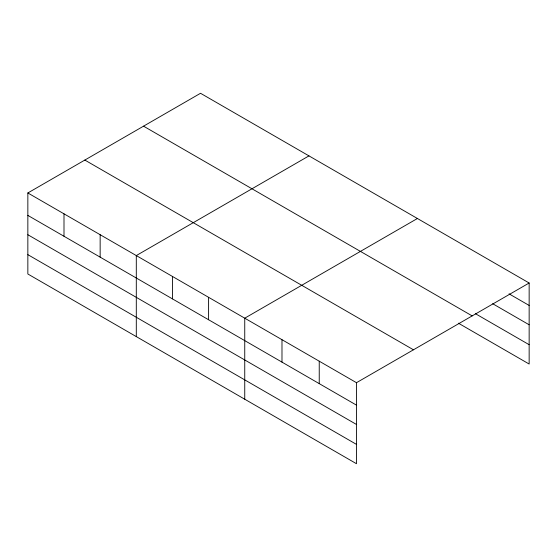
<?xml version="1.0" encoding="UTF-8"?>
<svg xmlns="http://www.w3.org/2000/svg" width="557" height="557" viewBox="0 0 557 557"><rect width="100%" height="100%" fill="white"/><g stroke="black" fill="none" stroke-linecap="round" stroke-linejoin="round"><path stroke-width="0.84" d="M27.85 192.966L356.48 382.694L356.48 463.723L27.85 273.995L27.85 192.966L200.52 93.277L529.15 283.005L529.15 364.034L458.383 323.178M308.968 155.883L136.298 255.572L136.298 336.602M417.416 218.497L244.746 318.186L244.746 399.216M356.48 382.694L529.15 283.005M509.035 293.831L529.15 305.445M492.653 303.704L529.15 324.78M475.518 313.737L529.15 344.699M143.539 126.174L472.169 315.903M84.831 160.068L413.461 349.796M27.85 215.399L356.48 405.134M27.85 234.734L356.48 424.469M27.85 254.66L356.48 444.389M319.238 361.194L319.238 383.634M281.988 339.693L281.988 362.127M208.597 297.32L208.597 319.753M172.447 276.446L172.447 298.886M100.149 234.706L100.149 257.139M63.999 213.832L63.999 236.272"/></g></svg>
